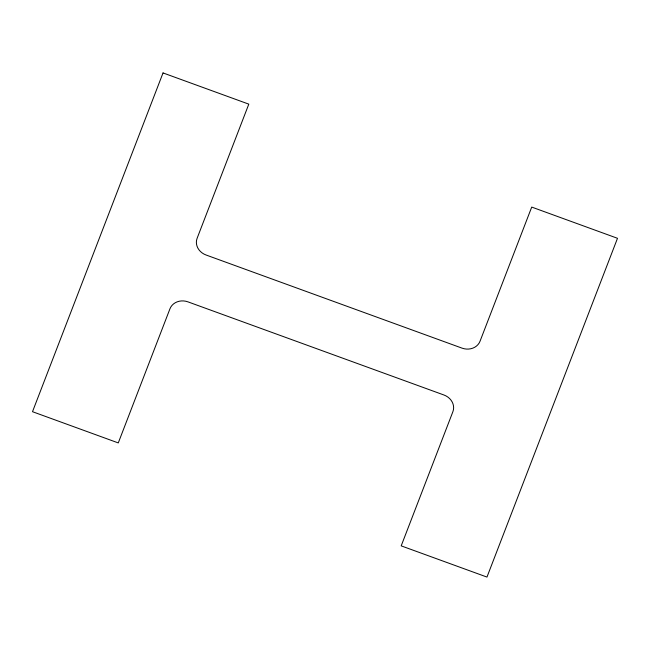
<?xml version="1.0" encoding="UTF-8"?>
<svg xmlns="http://www.w3.org/2000/svg" width="650" height="650" viewBox="0 0 650 650"><rect width="100%" height="100%" fill="white"/><g stroke="black" fill="none" stroke-linecap="round" stroke-linejoin="round"><path stroke-width="0.97" d="M163.036 72.93L32.5 411.702L118.276 442.918L169.959 308.783A14.349 12.651 16.2 0 1 187.98 301.868L443.958 395.005A14.349 12.651 16.2 0 1 452.879 411.726L401.196 545.862L486.964 577.07L617.5 238.298L531.724 207.082L480.041 341.217A14.349 12.651 16.2 0 1 462.02 348.132L206.042 254.995A14.349 12.651 16.2 0 1 197.121 238.274L248.804 104.138L163.036 72.93"/></g></svg>
